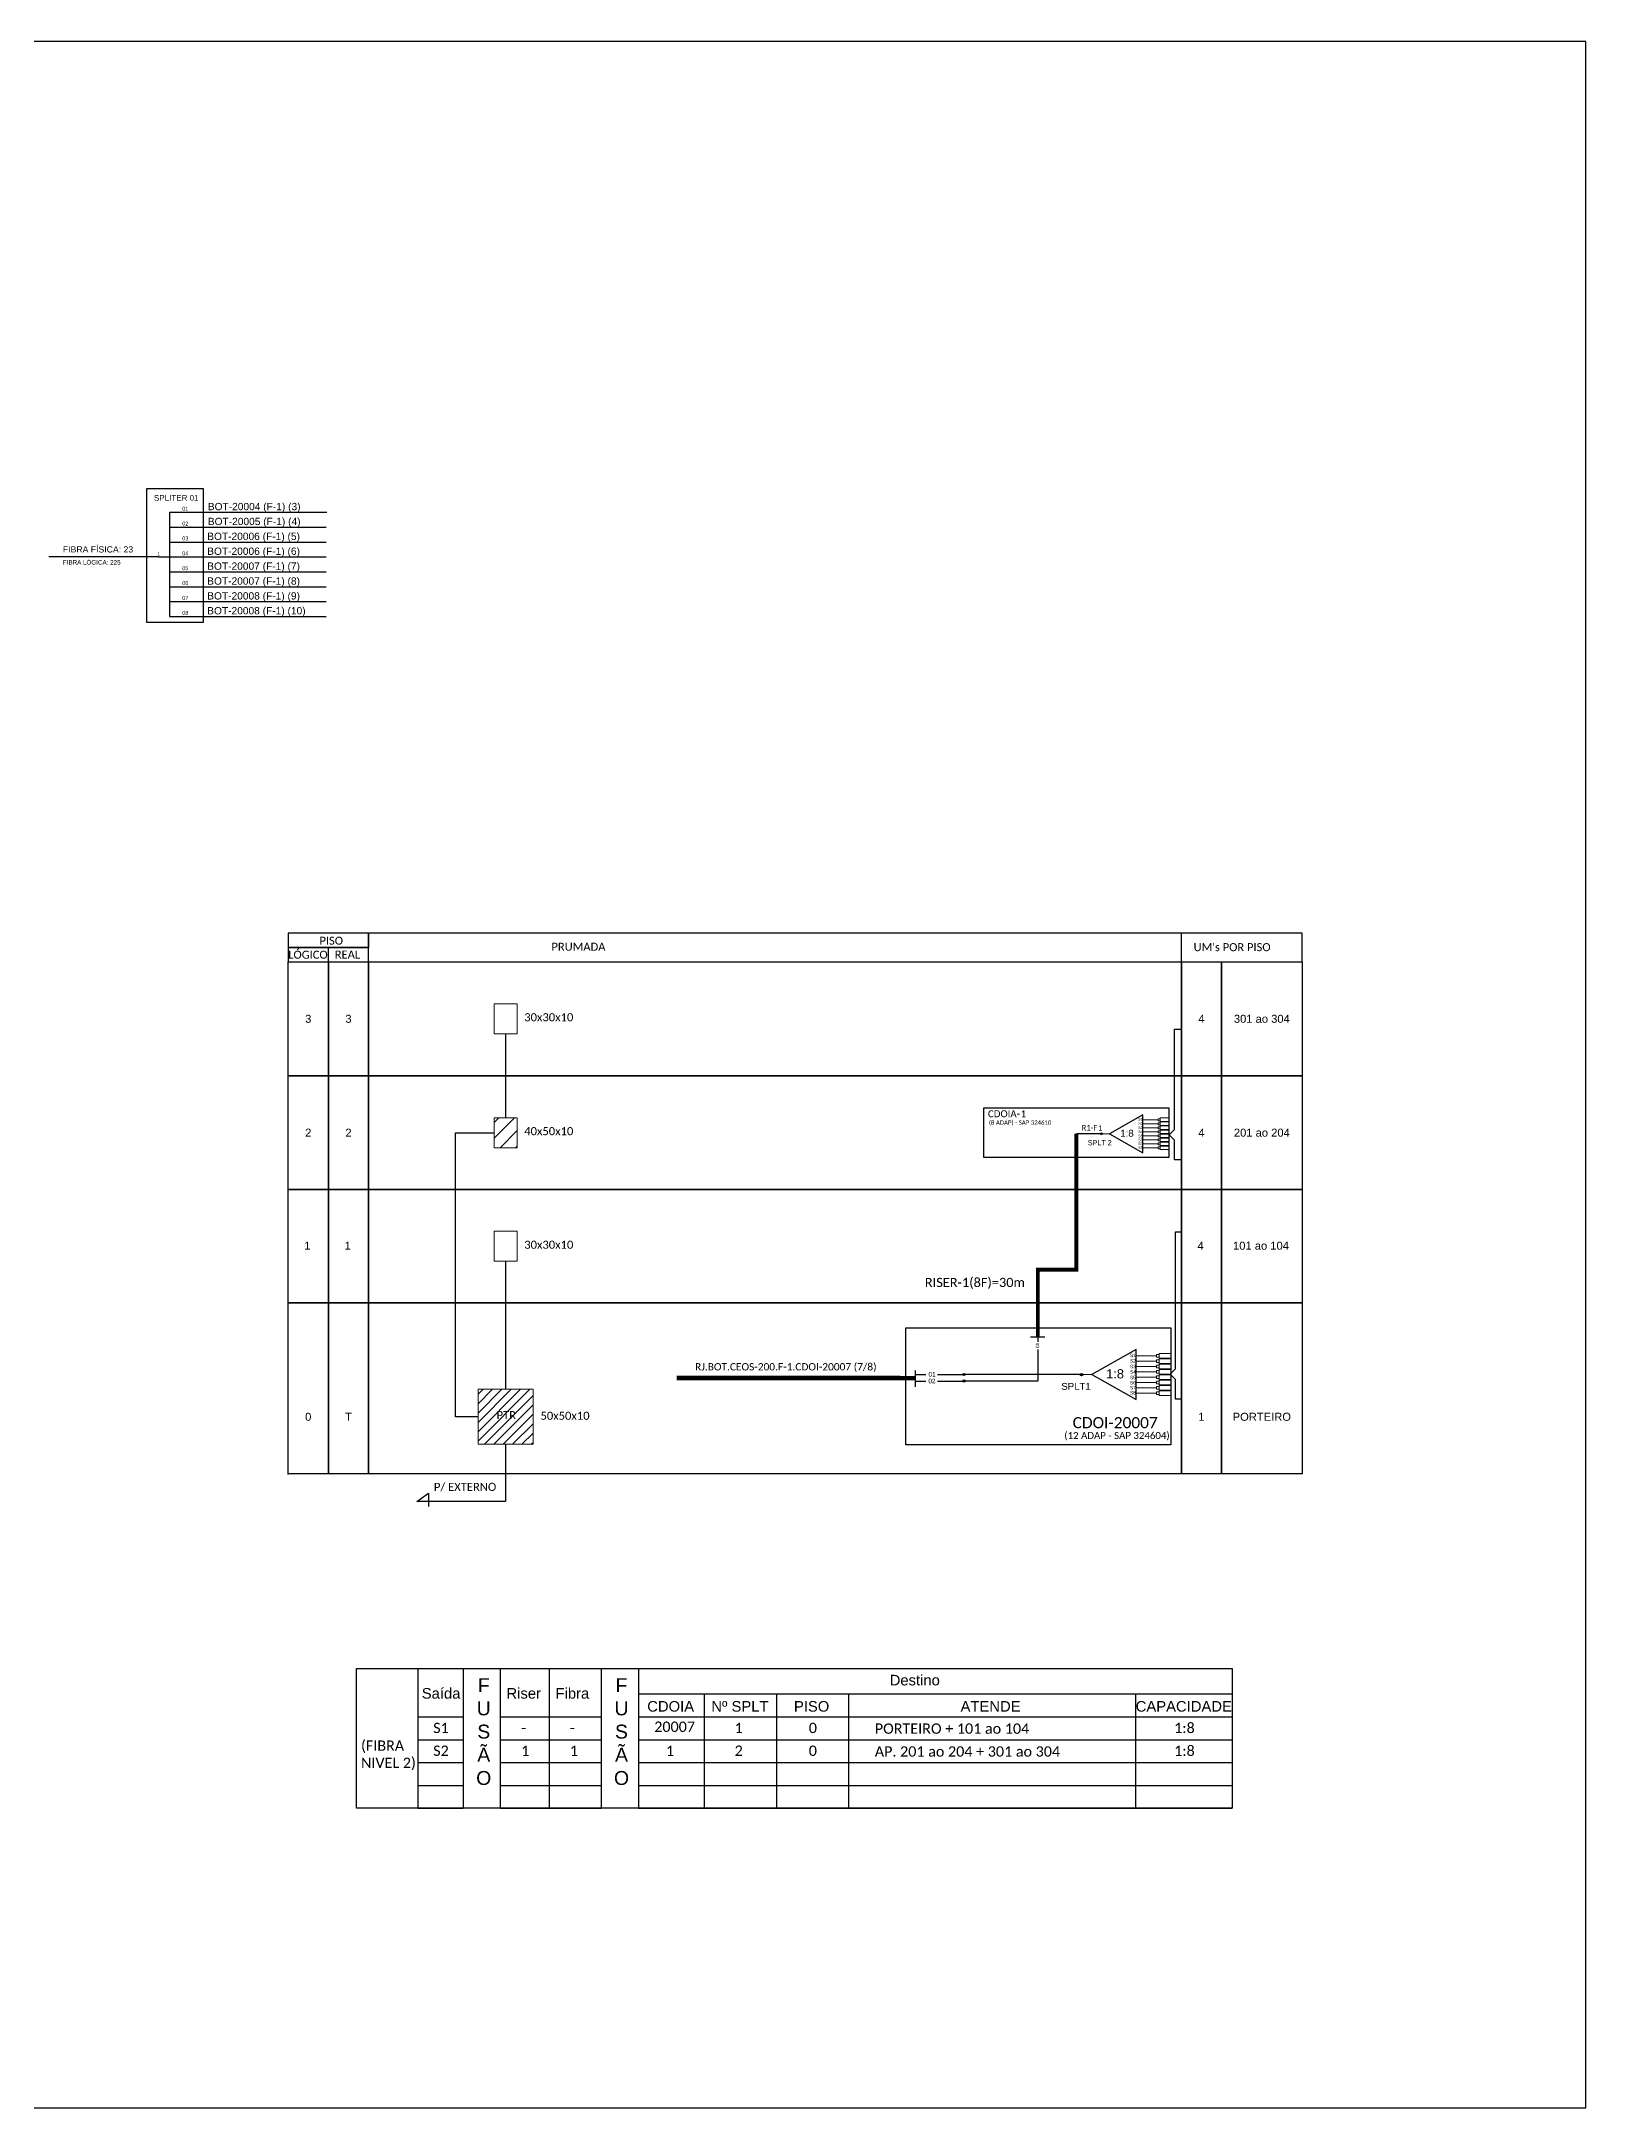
# Model space of a CAD drawing. Extents: x -89 to 749, y 705 to 1299.
# Drawn here: x 305 to 749, y 705 to 1299 of the extents above; entities that cross this region are included whole.
import ezdxf
from ezdxf.enums import TextEntityAlignment as Align

# ---------------------------------------------------------------- set-up
doc = ezdxf.new("R2010")
doc.units = 0
doc.layers.add('UNIFILAR', color=7, linetype='Continuous')
doc.styles.add('ARIAL', font='arial.ttf')
doc.styles.get("Standard").update_dxf_attribs({"font": 'arial.ttf'})
doc.styles.add('WMF-Calibri0', font='calibri.ttf')

# ---------------------------------------------------------------- blocks, each defined once
blk = doc.blocks.new('SPLT_1-8_SC-APC')
at = {"color": 1}
blk.add_lwpolyline([(-7.37, -2.1), (-17.04, -7.55), (-7.37, -13), (-7.37, -2.1)], dxfattribs=at)
at = {"color": 3, "lineweight": 0}
for points in [[(-2.99, -3.51), (-7.37, -3.51)], [(-7.37, -4.66), (-2.99, -4.66)], [(-7.37, -5.82), (-2.99, -5.82)], [(-2.41, -3.02), (-2.41, -4)], [(-2.41, -3.02), (0, -3.02)], [(-2.41, -4), (0, -4)], [(-2.41, -4.17), (-2.41, -5.16)], [(-2.41, -4.17), (0, -4.17)], [(-2.41, -5.16), (0, -5.16)], [(-2.41, -5.32), (-2.41, -6.31)], [(-2.41, -5.32), (0, -5.32)], [(-7.37, -6.97), (-2.99, -6.97)], [(-7.37, -8.12), (-2.99, -8.12)], [(-7.37, -9.28), (-2.99, -9.28)], [(-7.37, -10.43), (-2.99, -10.43)], [(-7.37, -11.58), (-2.99, -11.58)], [(-2.41, -6.31), (0, -6.31)], [(-2.41, -6.48), (-2.41, -7.46)], [(-2.41, -6.48), (0, -6.48)], [(-2.41, -7.46), (0, -7.46)], [(-2.41, -7.63), (-2.41, -8.62)], [(-2.41, -7.63), (0, -7.63)], [(-2.41, -8.62), (0, -8.62)], [(-2.41, -8.78), (-2.41, -9.77)], [(-2.41, -8.78), (0, -8.78)], [(-2.41, -9.77), (0, -9.77)], [(-2.41, -9.94), (-2.41, -10.92)], [(-2.41, -9.94), (0, -9.94)], [(-2.41, -10.92), (0, -10.92)], [(-2.41, -11.09), (-2.41, -12.08)], [(-2.41, -11.09), (0, -11.09)], [(-2.41, -12.08), (0, -12.08)]]:
    blk.add_lwpolyline(points, dxfattribs=at)
for points in [[(-2.99, -3.22), (-2.41, -3.22), (-2.41, -3.8), (-2.99, -3.8)], [(-2.99, -4.38), (-2.41, -4.38), (-2.41, -4.95), (-2.99, -4.95)], [(-2.99, -5.53), (-2.41, -5.53), (-2.41, -6.1), (-2.99, -6.1)], [(-2.99, -6.68), (-2.41, -6.68), (-2.41, -7.26), (-2.99, -7.26)], [(-2.99, -7.84), (-2.41, -7.84), (-2.41, -8.41), (-2.99, -8.41)], [(-2.99, -8.99), (-2.41, -8.99), (-2.41, -9.56), (-2.99, -9.56)], [(-2.99, -10.14), (-2.41, -10.14), (-2.41, -10.72), (-2.99, -10.72)], [(-2.99, -11.3), (-2.41, -11.3), (-2.41, -11.87), (-2.99, -11.87)]]:
    blk.add_lwpolyline(points, close=True, dxfattribs=at)
at = {"color": 1, "lineweight": 0}
blk.add_lwpolyline([(-17.04, -7.55), (-19.26, -7.55)], dxfattribs=at)
at = {"color": 1, "style": 'ARIAL'}
for s, height, p in [('S1', 0.75, (-8.74, -3.78)), ('S2', 0.75, (-8.74, -4.97)), ('S3', 0.75, (-8.74, -6.18)), ('1:8', 2, (-13.91, -8.4)), ('S4', 0.75, (-8.74, -7.36)), ('S5', 0.75, (-8.74, -8.57)), ('S6', 0.75, (-8.74, -9.69)), ('S7', 0.75, (-8.74, -10.78)), ('S8', 0.75, (-8.74, -11.9))]:
    blk.add_text(s, height=height, dxfattribs=at).set_placement(p)

msp = doc.modelspace()

# ---------------------------------------------------------------- hatches: boundary and pattern name
h = msp.add_hatch()
h.set_pattern_fill('ANSI31', color=1, style=0)
h.set_pattern_definition([(45, (-656.0687, -22.44), (-2.245064, 2.245064), [])])
h.paths.add_polyline_path([(442.07, 989.61), (435.45, 989.61), (435.45, 980.99), (442.07, 980.99)])
h.paths.add_polyline_path([(443.64, 983.97), (458.84, 983.97), (458.84, 987.5), (443.64, 987.5)], flags=9)
h = msp.add_hatch(color=3)
h.dxf.hatch_style = 1
edge = h.paths.add_edge_path()
edge.add_arc((610.1, 985), 0.256, 0, 360)
h = msp.add_hatch(color=3)
h.dxf.hatch_style = 1
edge = h.paths.add_edge_path()
edge.add_arc((570.53, 915.78), 0.32, 0, 360)
h = msp.add_hatch(color=3)
h.dxf.hatch_style = 1
edge = h.paths.add_edge_path()
edge.add_arc((604.32, 915.78), 0.339, 0, 360)
h = msp.add_hatch()
h.set_pattern_fill('ANSI31', color=1, scale=0.6)
h.set_pattern_definition([(45, (-191.2924, 3582.7885), (-1.3470384, 1.3470384), [])])
h.paths.add_polyline_path([(446.67, 911.53), (430.86, 911.53), (430.86, 895.73), (446.67, 895.73)])
h.paths.add_polyline_path([(435.59, 902.36), (442.4, 902.36), (442.4, 905.83), (435.59, 905.83)], flags=24)
h = msp.add_hatch(color=3)
h.dxf.hatch_style = 1
edge = h.paths.add_edge_path()
edge.add_arc((570.53, 913.91), 0.32, 0, 360)

# ---------------------------------------------------------------- linework, layer by layer
at = {"color": 7}
for p, q in [((426.62, 831.24), (426.62, 791.11)), ((451.32, 831.24), (451.32, 791.11)), ((466.23, 831.24), (466.23, 791.11)), ((476.95, 831.24), (476.95, 791.11)), ((495.82, 823.94), (495.82, 791.11)), ((516.62, 823.94), (516.62, 791.11)), ((537.38, 823.94), (537.38, 791.11)), ((619.83, 823.94), (619.83, 791.11))]:
    msp.add_line(p, q, dxfattribs=at)
msp.add_lwpolyline([(-89.32, 705.02), (749.25, 705.02), (749.25, 1299.02), (-89.32, 1299.02), (-89.32, 705.02)])
for points in [[(335.61, 1170.52), (351.82, 1170.52), (351.82, 1131.98), (335.61, 1131.98)], [(376.25, 1038.53), (399.4, 1038.53), (399.4, 1042.64), (376.25, 1042.64)], [(376.25, 1034.42), (399.4, 1034.42), (399.4, 1038.53), (376.25, 1038.53)], [(376.25, 1034.42), (387.83, 1034.42), (387.83, 1001.67), (376.25, 1001.67)], [(387.83, 1034.42), (399.4, 1034.42), (399.4, 1001.67), (387.83, 1001.67)], [(399.4, 1034.42), (633.02, 1034.42), (633.02, 1001.67), (399.4, 1001.67)], [(633.02, 1034.42), (644.59, 1034.42), (644.59, 1001.67), (633.02, 1001.67)], [(644.59, 1034.42), (667.73, 1034.42), (667.73, 1001.67), (644.59, 1001.67)], [(376.25, 1001.67), (387.83, 1001.67), (387.83, 968.93), (376.25, 968.93)], [(387.83, 1001.67), (399.4, 1001.67), (399.4, 968.93), (387.83, 968.93)], [(399.4, 1001.67), (633.02, 1001.67), (633.02, 968.93), (399.4, 968.93)], [(633.02, 1001.67), (644.59, 1001.67), (644.59, 968.93), (633.02, 968.93)], [(644.59, 1001.67), (667.73, 1001.67), (667.73, 968.93), (644.59, 968.93)], [(376.25, 968.93), (387.83, 968.93), (387.83, 936.37), (376.25, 936.37)], [(387.83, 968.93), (399.4, 968.93), (399.4, 936.37), (387.83, 936.37)], [(399.4, 968.93), (633.02, 968.93), (633.02, 936.37), (399.4, 936.37)], [(633.02, 968.93), (644.59, 968.93), (644.59, 936.37), (633.02, 936.37)], [(644.59, 968.93), (667.73, 968.93), (667.73, 936.37), (644.59, 936.37)], [(376.25, 936.37), (387.83, 936.37), (387.83, 887.26), (376.25, 887.26)], [(387.83, 936.37), (399.4, 936.37), (399.4, 887.26), (387.83, 887.26)], [(399.4, 936.37), (633.02, 936.37), (633.02, 887.26), (399.4, 887.26)], [(633.02, 936.37), (644.59, 936.37), (644.59, 887.26), (633.02, 887.26)], [(644.59, 936.37), (667.73, 936.37), (667.73, 887.26), (644.59, 887.26)], [(395.94, 831.24), (647.6, 831.24), (647.6, 791.11), (395.94, 791.11)]]:
    msp.add_lwpolyline(points, close=True, dxfattribs=at)
for points in [[(399.4, 1034.42), (667.77, 1034.42), (667.77, 1042.64), (399.4, 1042.64), (399.4, 1042.64), (399.4, 1038.53)], [(633.02, 1034.42), (633.02, 1042.64)], [(387.83, 1034.42), (387.83, 1038.53)], [(413.58, 831.24), (413.58, 791.11)], [(437.33, 791.11), (437.33, 831.24)], [(476.95, 823.94), (647.6, 823.94)], [(413.58, 817.37), (426.62, 817.37)], [(437.33, 817.37), (466.23, 817.37)], [(476.95, 817.37), (647.6, 817.37)], [(413.58, 810.81), (426.62, 810.81)], [(437.33, 810.81), (466.23, 810.81)], [(476.95, 810.81), (537.38, 810.81)], [(537.38, 810.81), (619.83, 810.81)], [(619.83, 810.81), (647.6, 810.81)], [(413.58, 804.24), (426.62, 804.24)], [(437.33, 804.24), (466.23, 804.24)], [(476.95, 804.24), (647.6, 804.24)], [(413.58, 797.68), (426.62, 797.68)], [(437.33, 797.68), (466.23, 797.68)], [(476.95, 797.68), (647.6, 797.68)], [(413.58, 791.11), (426.62, 791.11)], [(413.58, 791.11), (426.62, 791.11)], [(437.33, 791.11), (466.23, 791.11)], [(437.33, 791.11), (466.23, 791.11)], [(476.95, 791.11), (647.6, 791.11)], [(476.95, 791.11), (647.6, 791.11)]]:
    msp.add_lwpolyline(points, dxfattribs=at)
at = {"color": 0, "lineweight": 0}
for points in [[(435.45, 1022.35), (442.07, 1022.35), (442.07, 1013.73), (435.45, 1013.73)], [(435.45, 956.96), (442.07, 956.96), (442.07, 948.34), (435.45, 948.34)]]:
    msp.add_lwpolyline(points, close=True, dxfattribs=at)
at = {"color": 3}
for points in [[(438.76, 1013.73), (438.76, 989.61)], [(633.02, 977.53), (631.08, 977.53), (631.07, 983.19), (629.51, 984.7), (631.07, 986.2), (631.07, 1015.01), (633.02, 1015.01)], [(430.86, 903.63), (424.38, 903.63), (424.38, 985.3), (435.45, 985.3)], [(633.02, 908.72), (631.37, 908.72), (631.36, 914.39), (629.8, 915.89), (631.36, 917.4), (631.36, 956.8), (633.02, 956.8)], [(438.76, 948.34), (438.76, 911.53)], [(556.62, 915.78), (559.53, 915.78)], [(562.94, 915.78), (570.53, 915.78), (570.53, 915.78)], [(438.76, 895.73), (438.76, 879.24), (413.3, 879.24), (416.58, 881.63), (416.58, 877.81)]]:
    msp.add_lwpolyline(points, dxfattribs=at)
at = {"color": 1}
for points in [[(576.26, 992.45), (629.39, 992.45), (629.39, 978.13), (576.26, 978.13)], [(553.79, 929.2), (629.97, 929.2), (629.97, 895.55), (553.79, 895.55)]]:
    msp.add_lwpolyline(points, close=True, dxfattribs=at)
at = {"color": 1, "lineweight": 0}
for points in [[(435.45, 989.61), (442.07, 989.61), (442.07, 980.99), (435.45, 980.99)], [(430.86, 911.53), (446.67, 911.53), (446.67, 895.73), (430.86, 895.73)]]:
    msp.add_lwpolyline(points, close=True, dxfattribs=at)
at = {"color": 5, "const_width": 1.1}
msp.add_lwpolyline([(591.76, 926.58), (591.76, 945.93), (602.84, 945.93), (602.84, 985)], dxfattribs=at)
at = {"color": 5}
for points in [[(610.1, 985), (602.84, 985)], [(591.76, 922.98), (591.76, 913.91), (570.53, 913.91)], [(589.69, 926.58), (593.82, 926.58)], [(591.76, 926.58), (591.76, 925.13)], [(604.32, 915.78), (570.53, 915.78)]]:
    msp.add_lwpolyline(points, dxfattribs=at)
at = {"color": 1}
for points in [[(620.05, 922.99), (607.26, 915.78), (620.05, 908.58), (620.05, 922.99)], [(556.62, 912.28), (556.62, 916.95)]]:
    msp.add_lwpolyline(points, dxfattribs=at)
at = {"color": 3, "lineweight": 0}
for points in [[(625.84, 921.12), (620.05, 921.12)], [(626.6, 921.78), (626.6, 920.47)], [(626.6, 921.78), (629.8, 921.78)], [(620.05, 919.6), (625.84, 919.6)], [(620.05, 918.07), (625.84, 918.07)], [(620.05, 916.55), (625.84, 916.55)], [(620.05, 915.02), (625.84, 915.02)], [(626.6, 920.47), (629.8, 920.47)], [(626.6, 920.25), (626.6, 918.94)], [(626.6, 920.25), (629.8, 920.25)], [(626.6, 918.94), (629.8, 918.94)], [(626.6, 918.72), (626.6, 917.42)], [(626.6, 918.72), (629.8, 918.72)], [(626.6, 917.42), (629.8, 917.42)], [(626.6, 917.2), (626.6, 915.89)], [(626.6, 917.2), (629.8, 917.2)], [(626.6, 915.89), (629.8, 915.89)], [(626.6, 915.67), (626.6, 914.37)], [(626.6, 915.67), (629.8, 915.67)], [(620.05, 913.5), (625.84, 913.5)], [(620.05, 911.97), (625.84, 911.97)], [(620.05, 910.45), (625.84, 910.45)], [(626.6, 914.37), (629.8, 914.37)], [(626.6, 914.15), (626.6, 912.84)], [(626.6, 914.15), (629.8, 914.15)], [(626.6, 912.84), (629.8, 912.84)], [(626.6, 912.62), (626.6, 911.32)], [(626.6, 912.62), (629.8, 912.62)], [(626.6, 911.32), (629.8, 911.32)], [(626.6, 911.1), (626.6, 909.79)], [(626.6, 911.1), (629.8, 911.1)], [(626.6, 909.79), (629.8, 909.79)]]:
    msp.add_lwpolyline(points, dxfattribs=at)
for points in [[(625.84, 921.5), (626.6, 921.5), (626.6, 920.74), (625.84, 920.74)], [(625.84, 919.98), (626.6, 919.98), (626.6, 919.22), (625.84, 919.22)], [(625.84, 918.45), (626.6, 918.45), (626.6, 917.69), (625.84, 917.69)], [(625.84, 916.93), (626.6, 916.93), (626.6, 916.17), (625.84, 916.17)], [(625.84, 915.4), (626.6, 915.4), (626.6, 914.64), (625.84, 914.64)], [(625.84, 913.88), (626.6, 913.88), (626.6, 913.12), (625.84, 913.12)], [(625.84, 912.35), (626.6, 912.35), (626.6, 911.59), (625.84, 911.59)], [(625.84, 910.82), (626.6, 910.82), (626.6, 910.07), (625.84, 910.07)]]:
    msp.add_lwpolyline(points, close=True, dxfattribs=at)
at = {"color": 1, "const_width": 1.32}
msp.add_lwpolyline([(487.93, 914.75), (556.62, 914.74)], dxfattribs=at)
at = {"color": 1, "lineweight": 0}
msp.add_lwpolyline([(607.26, 915.78), (604.32, 915.78)], dxfattribs=at)
at = {"color": 2}
for points in [[(556.62, 913.88), (559.53, 913.89)], [(562.94, 913.9), (570.53, 913.91), (570.53, 913.91)]]:
    msp.add_lwpolyline(points, dxfattribs=at)
at = {"color": 3}
for centre, radius in [((610.1, 985), 0.256), ((570.53, 915.78), 0.32), ((604.32, 915.78), 0.339), ((570.53, 913.91), 0.32)]:
    msp.add_circle(centre, radius, dxfattribs=at)
at = {"color": 7}
for p in [(376.25, 1001.67), (376.25, 968.93), (376.25, 936.37), (376.25, 887.26)]:
    msp.add_point(p, dxfattribs=at)
msp.add_point((607.26, 915.78))
at = {"layer": 'UNIFILAR', "color": 10, "linetype": 'Continuous'}
for points in [[(342.15, 1163.63), (387.41, 1163.63)], [(342.15, 1163.63), (387.41, 1163.63)], [(342.15, 1159.35), (387.24, 1159.35)], [(342.15, 1155.07), (387.24, 1155.07)], [(338.88, 1150.79), (307.48, 1150.79)], [(342.15, 1150.79), (387.24, 1150.79)], [(342.15, 1146.51), (387.24, 1146.51)], [(342.15, 1142.23), (387.24, 1142.23)], [(342.15, 1137.95), (387.24, 1137.95)], [(342.15, 1133.67), (387.24, 1133.67)]]:
    msp.add_lwpolyline(points, dxfattribs=at)
at = {"layer": 'UNIFILAR', "linetype": 'Continuous'}
for points in [[(342.15, 1163.63), (342.15, 1163.63), (342.15, 1133.67)], [(338.88, 1150.79), (342.15, 1150.79)]]:
    msp.add_lwpolyline(points, dxfattribs=at)

# ---------------------------------------------------------------- block references
at = {"color": 3}
msp.add_blockref('SPLT_1-8_SC-APC', (629.36, 992.54), dxfattribs=at)

# ---------------------------------------------------------------- texts
for s, p in [('BOT-20004 (F-1) (3)', (353.17, 1164.24)), ('BOT-20005 (F-1) (4) ', (353.17, 1159.96)), ('BOT-20006 (F-1) (5)', (353, 1155.68)), ('BOT-20006 (F-1) (6)', (353, 1151.4)), ('BOT-20008 (F-1) (9)', (353, 1138.56)), ('BOT-20008 (F-1) (10)', (353, 1134.29))]:
    msp.add_text(s, height=2.0945).set_placement(p)
at = {"color": 1}
for s, p in [('BOT-20007 (F-1) (7)', (353, 1147.12)), ('BOT-20007 (F-1) (8)', (353, 1142.84))]:
    msp.add_text(s, height=2.0945, dxfattribs=at).set_placement(p)
at = {"color": 7, "style": 'WMF-Calibri0'}
for s, height, p in [('     PISO', 2.3, (381.22, 1039.34)), ('PRUMADA', 2.3, (451.96, 1037.6)), ("UM's POR PISO", 2.3, (636.54, 1037.48)), ('  LÓGICO', 2.3, (374.67, 1035.31)), ('    REAL', 2.3, (386.43, 1035.36)), ('S1', 2.966, (417.96, 812.71)), ('-', 2.97, (443.25, 812.71)), ('-', 2.97, (457.24, 812.71)), ('20007', 2.966, (481.5, 813.05)), ('1', 2.97, (504.61, 812.71)), ('0', 2.97, (525.93, 812.71)), ('PORTEIRO + 101 ao 104', 2.9659, (544.9, 812.51)), ('1:8', 2.966, (630.94, 812.71)), ('S2', 2.966, (417.96, 806.15)), ('1', 2.97, (443.25, 806.15)), ('1', 2.97, (457.24, 806.15)), ('1', 2.97, (484.88, 806.15)), ('2', 2.97, (504.61, 806.15)), ('0', 2.97, (525.93, 806.15)), ('AP. 201 ao 204 + 301 ao 304', 2.9659, (544.9, 805.94)), ('1:8', 2.966, (630.94, 806.15))]:
    msp.add_text(s, height=height, dxfattribs=at).set_placement(p)
at = {"color": 7, "style": 'ARIAL'}
for s, height, p in [('3', 2.3, (382.04, 1018.04)), ('3', 2.3, (393.61, 1018.04)), ('4', 2.3, (638.8, 1018.04)), ('301 ao 304', 2.3, (656.16, 1018.04)), ('2', 2.3, (382.04, 985.3)), ('2', 2.3, (393.61, 985.3)), ('4', 2.3, (638.8, 985.3)), ('201 ao 204', 2.3, (656.16, 985.3)), ('1', 2.3, (381.79, 952.81)), ('1', 2.3, (393.37, 952.81)), ('4', 2.3, (638.56, 952.81)), ('101 ao 104', 2.3, (655.91, 952.81)), ('0', 2.3, (382.04, 903.63)), ('T', 2.3, (393.61, 903.63)), ('1', 2.3, (638.8, 903.63)), ('PORTEIRO', 2.3, (656.16, 903.63)), ('Saída', 3.044, (420.23, 824.13)), ('Riser', 3.044, (443.98, 824.13)), ('Fibra', 3.044, (457.97, 824.13)), ('Destino', 3.044, (556.39, 827.93)), ('CDOIA', 3.044, (486.22, 820.39)), ('Nº SPLT', 3.044, (506.13, 820.39)), ('PISO', 3.044, (526.74, 820.39)), ('ATENDE', 3.044, (578.18, 820.39)), ('CAPACIDADE', 3.044, (633.72, 820.39))]:
    msp.add_text(s, height=height, dxfattribs=at).set_placement(p, align=Align.MIDDLE_CENTER)
at = {"style": 'WMF-Calibri0'}
for s, p in [('30x30x10', (444.13, 1017.32)), ('30x30x10', (444.13, 951.93)), ('PTR', (436.17, 902.95)), ('50x50x10', (448.8, 902.77)), ('P/ EXTERNO', (418.17, 882.32))]:
    msp.add_text(s, height=2.317, dxfattribs=at).set_placement(p)
at = {"color": 1}
for s, height, style, p in [('40x50x10', 2.317, 'WMF-Calibri0', (444.13, 984.58)), ('CDOIA-', 2, 'WMF-Calibri0', (577.44, 989.73)), ('1', 2, 'WMF-Calibri0', (586.82, 989.73)), ('S1', 0.992, 'ARIAL', (618.24, 920.77)), ('RJ.BOT.CEOS-200.F-1.CDOI-20007 (7/8)', 2.1, 'WMF-Calibri0', (493.23, 916.95)), ('1:8', 2.646, 'ARIAL', (611.4, 914.66)), ('S2', 0.992, 'ARIAL', (618.24, 919.2)), ('S3', 0.992, 'ARIAL', (618.24, 917.59)), ('S4', 0.992, 'ARIAL', (618.24, 916.04)), ('S5', 0.992, 'ARIAL', (618.24, 914.43)), ('S6', 0.992, 'ARIAL', (618.24, 912.95)), ('S7', 0.992, 'ARIAL', (618.24, 911.5)), ('S8', 0.992, 'ARIAL', (618.24, 910.02)), ('CDOI-20007', 3.2, 'WMF-Calibri0', (601.78, 900.34))]:
    msp.add_text(s, height=height, dxfattribs=dict(at, style=style)).set_placement(p)
at = {"color": 1, "style": 'WMF-Calibri0'}
for s, height, p in [('(8 ADAP) - SAP 324610', 1.25, (586.68, 987.58)), ('(12 ADAP - SAP 324604)', 2, (614.52, 897.25))]:
    msp.add_text(s, height=height, dxfattribs=at).set_placement(p, align=Align.CENTER)
at = {"color": 5, "style": 'WMF-Calibri0'}
for s, height, p in [('R1-F', 1.6, (604.36, 985.92)), ('RISER-1(8F)=30m', 2.6457, (559.28, 940.92))]:
    msp.add_text(s, height=height, dxfattribs=at).set_placement(p)
at = {"color": 5, "style": 'ARIAL'}
msp.add_text('1', height=1.5, dxfattribs=at).set_placement((609.73, 985.89), align=Align.CENTER)
at = {"color": 7, "style": 'ARIAL'}
for s, p in [('SPLT', (608.73, 981.66)), ('2', (612.41, 981.66))]:
    msp.add_text(s, height=1.5, dxfattribs=at).set_placement(p, align=Align.CENTER)
at = {"style": 'ARIAL'}
msp.add_text('01', height=0.992, rotation=90, dxfattribs=at).set_placement((591.65, 924.14), align=Align.MIDDLE_CENTER)
for s, p in [('01', (561.36, 915.84)), ('02', (561.34, 913.92))]:
    msp.add_text(s, height=1.323, dxfattribs=at).set_placement(p, align=Align.MIDDLE_CENTER)
msp.add_text('SPLT1', height=1.984, dxfattribs=at).set_placement((602.74, 911.38), align=Align.CENTER)
at = {"color": 1, "lineweight": 0, "insert": (337.69, 1168.61), "char_height": 1.65, "width": 25.0178, "attachment_point": 1}
msp.add_mtext('SPLITER 01', dxfattribs=at)
at = {"lineweight": 0, "attachment_point": 1}
for s, insert, char_height, width in [('01', (345.82, 1165.24), 1.124, 1.674), ('02', (345.82, 1160.96), 1.124, 1.674), ('FIBRA FÍSICA: 23', (311.5, 1153.87), 1.7839, 27.0448), ('03', (345.82, 1156.68), 1.124, 1.674), ('04', (345.82, 1152.41), 1.124, 1.674), ('1', (338.68, 1152.24), 0.992, 1.4774), ('05', (345.82, 1148.13), 1.124, 1.674), ('06', (345.82, 1143.85), 1.124, 1.674), ('07', (345.82, 1139.57), 1.124, 1.674), ('08', (345.82, 1135.29), 1.124, 1.674)]:
    msp.add_mtext(s, dxfattribs=dict(at, insert=insert, char_height=char_height, width=width))
at = {"lineweight": 0, "insert": (311.5, 1148.61), "char_height": 1.2881, "width": 19.5288, "attachment_point": 7, "rotation": 359.92659}
msp.add_mtext('\\pt2.13477;FIBRA LÓGICA: 225', dxfattribs=at)
at = {"color": 7}
for s, insert, char_height, width, attachment_point, style in [('F\\PU\\PS\\PÃ\\PO', (432.49, 828.47), 4, 2.5977, 2, 'ARIAL'), ('F\\PU\\PS\\PÃ\\PO', (472.09, 828.47), 4, 2.5977, 2, 'ARIAL'), ('(FIBRA NIVEL 2)', (397.21, 810.58), 2.9659, 16.8313, 1, 'WMF-Calibri0')]:
    msp.add_mtext(s, dxfattribs=dict(at, insert=insert, char_height=char_height, width=width, attachment_point=attachment_point, style=style))

doc.saveas('drawing.dxf')
